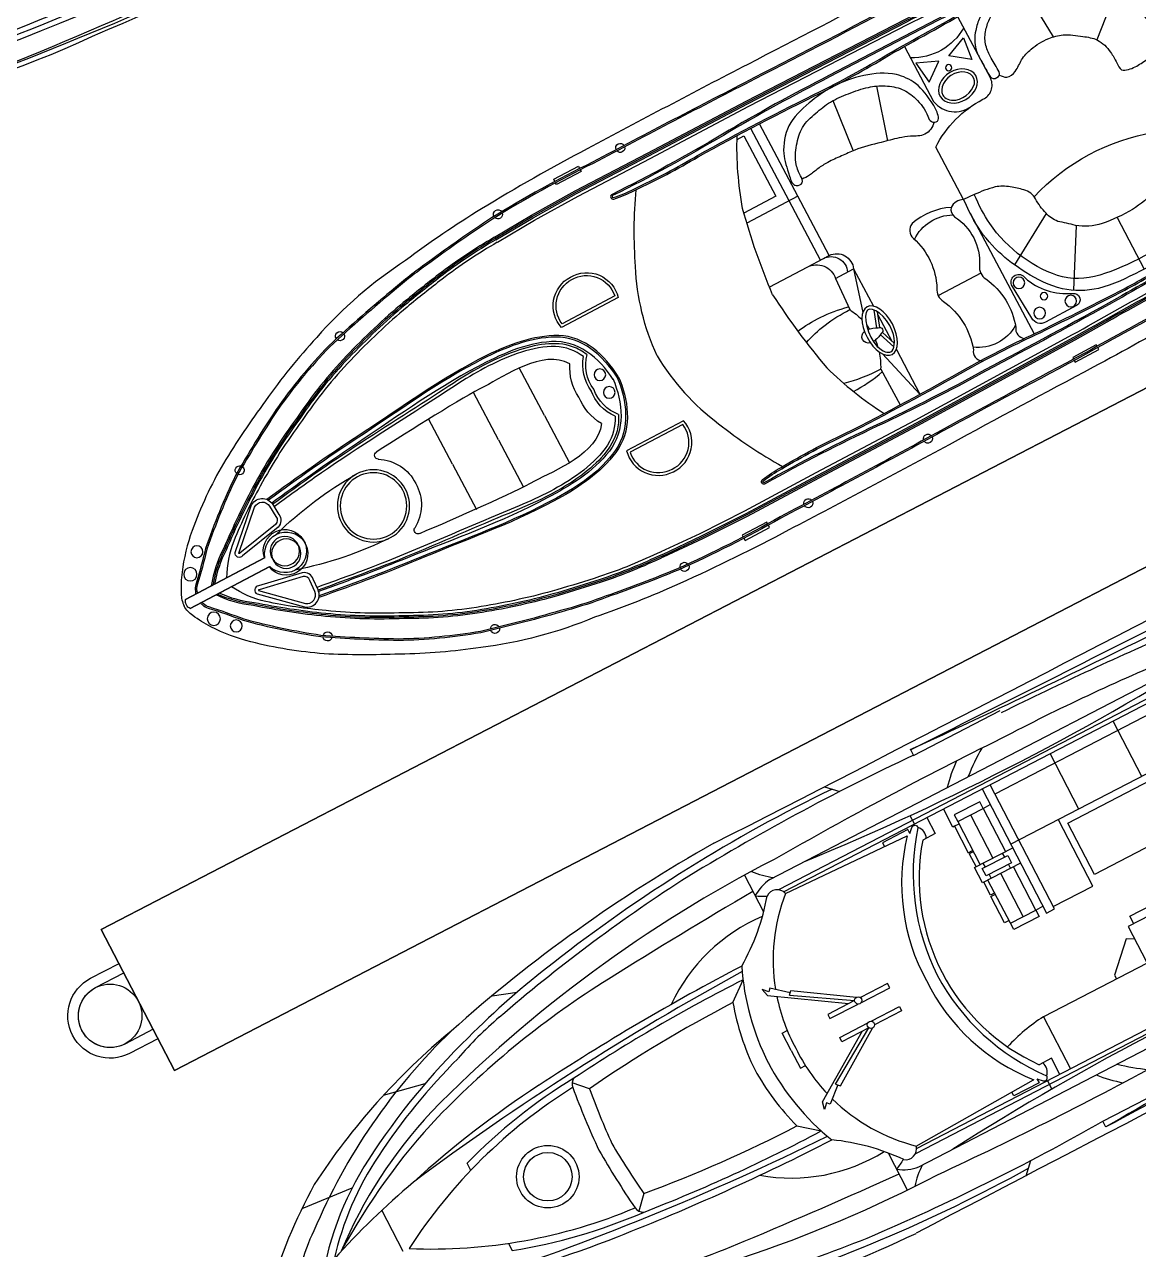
# Model space of a CAD drawing. Header units: metres. Extents: x 2662 to 3279, y 1027 to 1511.
# Drawn here: x 3046.32 to 3056.84, y 1267.64 to 1279.21 of the extents above; entities that cross this region are included whole.
import ezdxf

# ---------------------------------------------------------------- set-up
doc = ezdxf.new("R2010")
doc.units = ezdxf.units.M
doc.header["$LTSCALE"] = 1000
doc.layers.add('01 main point', color=1, linetype='Continuous')
doc.layers.add('furniture', color=6, linetype='Continuous')

# ---------------------------------------------------------------- blocks, each defined once
blk = doc.blocks.new('A$Cf6bfa866')
for points in [[(2.877, 13.883), (2.831, 13.375)], [(2.075, 13.222), (2.514, 13.222)], [(3.472, 12.709), (3.39, 12.308)], [(1.687, 12.304), (1.611, 12.304)], [(2.463, 12.304), (2.539, 12.304)], [(3.834, 11.365), (3.757, 11.139)], [(1.518, 10.952), (1.392, 11.072)], [(2.631, 10.952), (2.758, 11.072)], [(1.419, 9.376), (1.272, 9.192)], [(2.731, 9.376), (2.878, 9.192)], [(1.585, 8.854), (1.457, 9.002), (1.483, 9.028), (1.438, 9.073), (1.511, 9.055), (1.93, 8.411)], [(2.075, 9.095), (1.887, 9.095), (1.887, 9.041)], [(2.075, 9.095), (2.262, 9.095), (2.262, 9.041)], [(2.565, 8.854), (2.692, 9.002), (2.666, 9.028), (2.712, 9.073), (2.639, 9.055), (2.22, 8.411)], [(1.602, 8.871), (1.567, 8.836), (1.91, 8.315)], [(1.602, 8.871), (1.93, 8.346)], [(2.547, 8.871), (2.22, 8.346)], [(2.547, 8.871), (2.582, 8.836), (2.239, 8.315)], [(0.4, 8.725), (0.792, 8.725)], [(3.749, 8.725), (3.358, 8.725)], [(1.93, 8.346), (1.93, 8.632), (1.974, 8.632)], [(1.974, 8.632), (1.974, 8.333)], [(2.175, 8.632), (2.175, 8.333)], [(2.22, 8.346), (2.22, 8.632), (2.175, 8.632)], [(0.546, 8.531), (0.546, 3.439)], [(0.67, 3.065), (0.67, 8.503)], [(0.709, 8.469), (0.709, 2.987)], [(0.731, 8.461), (0.778, 7.189)], [(3.419, 8.461), (3.372, 7.189)], [(3.441, 8.469), (3.441, 2.987)], [(3.479, 3.065), (3.479, 8.503)], [(3.604, 8.531), (3.604, 3.439)], [(1.974, 8.297), (1.974, 7.996), (1.93, 7.996), (1.93, 8.284)], [(2.175, 8.297), (2.175, 7.996), (2.22, 7.996), (2.22, 8.284)], [(0.005, 7.67), (0.112, 7.563)], [(4.144, 7.67), (4.038, 7.563)], [(0.771, 7.157), (0.728, 7.157), (0.728, 7.426), (0.769, 7.426)], [(3.379, 7.157), (3.422, 7.157), (3.422, 7.426), (3.381, 7.426)], [(0.709, 7.078), (0.62, 7.078)], [(0.709, 6.946), (0.88, 6.946), (0.88, 7.078)], [(3.441, 6.946), (3.27, 6.946), (3.27, 7.078)], [(3.441, 7.078), (3.529, 7.078)], [(1.262, 5.73), (1.262, 6.833), (0.709, 6.833)], [(0.067, 6.788), (0.128, 6.788), (0.128, 5.866)], [(2.219, 6.704), (2.219, 6.751), (2.499, 6.751), (2.499, 6.704)], [(2.513, 6.704), (2.513, 6.747), (2.651, 6.747)], [(2.952, 6.704), (2.952, 6.747), (2.814, 6.747)], [(3.247, 6.704), (3.247, 6.751), (2.966, 6.751), (2.966, 6.704)], [(3.247, 6.751), (3.247, 6.769), (3.441, 6.769)], [(4.082, 6.788), (4.021, 6.788), (4.021, 5.866)], [(2.192, 6.704), (2.651, 6.704)], [(2.693, 6.67), (2.651, 6.67)], [(2.771, 6.67), (2.814, 6.67)], [(3.273, 6.704), (2.814, 6.704)], [(2.192, 6.569), (2.651, 6.569)], [(3.273, 6.569), (2.814, 6.569)], [(2.192, 6.434), (2.651, 6.434)], [(2.192, 6.434), (2.192, 6.357)], [(2.693, 6.464), (2.651, 6.464)], [(2.771, 6.464), (2.814, 6.464)], [(3.273, 6.434), (2.814, 6.434)], [(3.273, 6.434), (3.273, 6.357)], [(3.441, 6.357), (2.119, 6.357), (2.119, 6.272), (3.441, 6.272)], [(2.145, 6.272), (2.145, 5.851), (2.851, 5.851)], [(2.851, 4.302), (2.851, 6.357)], [(3.342, 4.302), (3.342, 6.272)], [(1.517, 5.73), (1.558, 5.8), (1.304, 6.055), (1.262, 6.055)], [(1.651, 4.219), (1.651, 4.403), (1.073, 4.403), (1.073, 5.139), (1.651, 5.139), (1.651, 5.73), (0.709, 5.73)], [(1.651, 5.67), (1.731, 5.67), (1.731, 5.211), (1.651, 5.211)], [(2.851, 5.633), (3.441, 5.633)], [(2.851, 4.964), (3.441, 4.964)]]:
    blk.add_lwpolyline(points)
for points in [[(0.771, 7.157), (0.727, 7.113, 0.768854), (0.755, 7.064, -7.484608)], [(3.379, 7.157), (3.423, 7.113, -0.768854), (3.395, 7.064, 7.484608)]]:
    blk.add_lwpolyline(points, format="xyb")
for points in [[(2.651, 6.763), (2.814, 6.763), (2.814, 6.357), (2.651, 6.357)], [(2.123, 6.704), (2.192, 6.704), (2.192, 6.434), (2.123, 6.434)], [(2.693, 6.702), (2.771, 6.702), (2.771, 6.432), (2.693, 6.432)], [(3.343, 6.704), (3.273, 6.704), (3.273, 6.434), (3.343, 6.434)], [(2.236, 5.787), (2.782, 5.787), (2.782, 4.722), (2.236, 4.722)]]:
    blk.add_lwpolyline(points, close=True)
for centre, radius in [((2.075, 11.685), 0.295), ((2.075, 11.685), 0.229), ((1.945, 8.315), 0.0345), ((2.205, 8.315), 0.0345)]:
    blk.add_circle(centre, radius)
for centre, radius, start, end in [((-1.618, 10.514), 5.618, 34.263, 45.7556), ((1.424, 13.009), 1.495, 35.7068, 62.9717), ((0.362, 11.601), 3.04, 29.7742, 55.0557), ((-4.99, 11.098), 7.799, 12.874, 20.5446), ((0.396, 11.578), 2.961, 29.0596, 49.6489), ((-1.721, 10.255), 5.67, 16.4688, 39.7537), ((-2.663, 10.331), 6.061, 19.4388, 34.2357), ((-1.021, 10.918), 4.395, 19.45, 39.9595), ((-2.581, 10.501), 6.443, 12.2014, 29.5356), ((6.376, 10.696), 4.957, 150.1873, 175.4538), ((-2.226, 10.696), 4.957, 4.5462, 29.8127), ((-2.751, 9.829), 6.622, 16.8493, 29.7046), ((-2.293, 10.08), 6.039, 17.771, 29.0913), ((27.593, 8.591), 26.4, 170.7487, 178.7563), ((10.394, 10.47), 9.168, 165.0448, 174.4164), ((-6.244, 10.47), 9.168, 5.5836, 14.9552), ((-23.443, 8.591), 26.4, 1.2437, 9.2513), ((13.058, 8.44), 12.661, 161.8604, 180.1466), ((-8.908, 8.44), 12.661, 359.8534, 18.1396), ((9.106, 9.644), 8.453, 161.3398, 175.429), ((6.614, 10.66), 5.267, 161.8131, 175.89), ((-2.465, 10.66), 5.267, 4.11, 18.1869), ((-4.957, 9.644), 8.453, 4.571, 18.6602), ((0.355, 10.659), 3.351, 12.7595, 22.1681), ((14.052, 8.369), 14.06, 165.6107, 178.0713), ((-9.902, 8.369), 14.06, 1.9287, 14.3893), ((-3.761, 9.375), 7.722, 9.9405, 17.901), ((15.754, 7.771), 15.653, 166.5966, 174.4913), ((23.09, 9.077), 21.94, 174.0239, 179.8268), ((-18.941, 9.077), 21.94, 0.1732, 5.9761), ((-11.604, 7.771), 15.653, 5.5087, 13.4034), ((2.506, 2.079), 9.073, 92.7223, 96.7814), ((1.644, 2.079), 9.073, 83.2186, 87.2777), ((16.904, 9.356), 15.634, 173.8257, 180.6003), ((1.448, 10.991), 0.098, 97.8532, 151.8146), ((2.431, 4.183), 6.83, 92.9905, 97.6819), ((1.718, 4.183), 6.83, 82.3181, 87.0095), ((2.702, 10.991), 0.098, 28.1854, 82.1468), ((-12.755, 9.356), 15.634, 359.3997, 6.1743), ((13.908, 9.38), 12.489, 172.7671, 180.0178), ((-9.758, 9.38), 12.489, 359.9822, 7.2329), ((14.552, 8.019), 14.499, 169.3104, 181.5891), ((-10.402, 8.019), 14.499, 358.4109, 10.6896), ((53.335, 5.979), 52.833, 175.2902, 177.021), ((-49.185, 5.979), 52.833, 2.979, 4.7098), ((2.48, 8.887), 1.66, 142.3529, 184.5375), ((1.67, 8.887), 1.66, 355.4625, 37.6471), ((2.142, 7.034), 2.451, 91.566, 107.1567), ((2.008, 7.034), 2.451, 72.8433, 88.434), ((22.115, 7.639), 22.003, 175.7408, 182.2165), ((2.104, 6.945), 2.397, 90.7, 113.4473), ((2.045, 6.945), 2.397, 66.5527, 89.3), ((-17.965, 7.639), 22.003, 357.7835, 4.2592), ((-0.59, 10.27), 2.073, 307.5243, 327.07), ((4.739, 10.27), 2.073, 212.93, 232.4757), ((2.034, 7.306), 1.741, 88.652, 105.8452), ((2.116, 7.306), 1.741, 74.1548, 91.348), ((2.034, 7.306), 1.741, 108.1191, 138.444), ((2.116, 7.306), 1.741, 41.556, 71.8809), ((-895.48, 4.291), 895.492, 359.909954, 0.291206), ((899.63, 4.291), 895.492, 179.708794, 180.090046), ((0.936, 8.491), 0.392, 143.3577, 174.1519), ((0.108, 8.392), 0.612, 22.5067, 32.9425), ((4.042, 8.392), 0.612, 147.0575, 157.4933), ((3.214, 8.491), 0.392, 5.8481, 36.6423), ((-0.016, 8.121), 0.672, 33.2672, 51.8524), ((0.756, 8.563), 0.105, 142.667, 255.7834), ((3.393, 8.563), 0.105, 284.2166, 37.333), ((4.166, 8.121), 0.672, 128.1476, 146.7328), ((37.843, 6.76), 37.481, 177.48, 181.1956), ((-33.693, 6.76), 37.481, 358.8044, 2.52), ((-24.597, 5.912), 25.244, 354.8689, 5.1311), ((28.747, 5.912), 25.244, 174.8689, 185.1311), ((2.034, 5.743), 1.915, 88.7795, 130.9958), ((2.116, 5.743), 1.915, 49.0042, 91.2205), ((2.097, 5.423), 2.12, 90.6061, 129.2834), ((2.052, 5.423), 2.12, 50.7166, 89.3939), ((2.076, 5.553), 1.938, 90.0355, 128.113), ((2.074, 5.553), 1.938, 51.887, 89.9645), ((-0.322, 6.704), 1.59, 4.6532, 20.6287), ((0.833, 7.136), 0.107, 222.6587, 295.9456), ((3.316, 7.136), 0.107, 244.0544, 317.3413), ((-400.02, 0.814), 400.132, 0.43596, 0.85555), ((-86.647, 2.665), 86.813, 0.94309, 2.72267), ((90.797, 2.665), 86.813, 177.27733, 179.05691), ((404.169, 0.814), 400.132, 179.14445, 179.56404), ((1.62, 5.446), 1.609, 131.8696, 141.3994), ((2.53, 5.446), 1.609, 38.6006, 48.1304), ((1.783, 5.295), 1.672, 137.7229, 147.9698), ((2.367, 5.295), 1.672, 32.0302, 42.2771), ((-16.031, 5.864), 19.811, 355.0556, 0.3302), ((-32.18, 6.52), 36.182, 356.0074, 358.9641)]:
    blk.add_arc(centre, radius, start, end)
blk = doc.blocks.new('A$C8620f102')
for p, q in [((2.551, 10.472), (2.066, 10.472)), ((2.551, 10.472), (3.035, 10.472)), ((2.551, 9.981), (2.045, 9.981)), ((2.551, 9.981), (3.056, 9.981)), ((2.551, 9.49), (2.043, 9.49)), ((2.551, 9.49), (3.058, 9.49)), ((1.841, 6.498), (1.066, 6.498)), ((1.841, 6.406), (1.066, 6.406)), ((2.694, 6.454), (2.694, 6.261)), ((2.694, 6.261), (3.098, 6.378)), ((3.531, 6.394), (4.033, 6.261)), ((2.694, 6.261), (3.092, 6.261)), ((3.289, 6.329), (3.129, 6.271)), ((3.299, 6.303), (3.157, 6.252)), ((3.183, 6.261), (3.465, 6.261)), ((3.349, 6.303), (3.496, 6.25)), ((3.358, 6.329), (3.523, 6.27)), ((3.556, 6.261), (4.033, 6.261)), ((1.197, 5.69), (1.706, 5.742)), ((3.291, 5.219), (3.291, 5.672)), ((1.269, 5.264), (1.773, 5.411)), ((2.743, 5.042), (4.034, 5.042)), ((3.08, 4.409), (3.369, 4.9)), ((3.314, 4.213), (3.843, 4.521)), ((3.428, 3.833), (3.979, 3.836)), ((1.148, 3.599), (1.638, 3.571)), ((1.548, 2.859), (1.854, 3.219))]:
    blk.add_line(p, q)
for points in [[(2.551, 1.341, -0.01736), (1.42, 1.368, -0.12634), (0.887, 1.52, -0.172899), (0.62, 2.207, -0.013884), (0.596, 2.82, -0.008973), (0.555, 3.695, -0.01509), (0.528, 4.697, 0.002245), (0.518, 6.241, -0.003342), (0.514, 7.955, -0.016984), (0.549, 9.103, -0.024546), (0.644, 9.964, -0.067942), (0.894, 11.047, -0.033948), (1.197, 11.753, -0.022001), (1.533, 12.382, -0.042872), (1.956, 12.94, -0.059514), (2.26, 13.208, -0.046364), (2.433, 13.309, -0.104882), (2.551, 13.341, -0.104882)], [(2.551, 1.341, 0.01736), (3.681, 1.368, 0.12634), (4.214, 1.52, 0.172899), (4.481, 2.207, 0.013884), (4.505, 2.82, 0.008973), (4.546, 3.695, 0.01509), (4.573, 4.697, -0.002245), (4.583, 6.241, 0.003342), (4.587, 7.955, 0.016984), (4.552, 9.103, 0.024546), (4.457, 9.964, 0.067942), (4.207, 11.047, 0.033948), (3.904, 11.753, 0.022001), (3.568, 12.382, 0.042872), (3.145, 12.94, 0.059514), (2.841, 13.208, 0.046364), (2.668, 13.309, 0.104882), (2.551, 13.341, 0.104882)], [(0.682, 3.757, 0.006425), (0.669, 4.701, 0.002217), (0.659, 6.243, -0.003368), (0.649, 7.97, -0.024633), (0.668, 9.058, -0.015037), (0.757, 9.773, -0.025439), (0.825, 10.169, -0.013843), (1.017, 10.982, -0.040266), (1.317, 11.705, -0.016729), (1.689, 12.335, -0.029739), (2.166, 12.908, 0.01525), (2.423, 13.147, -0.132389), (2.478, 13.181, -0.028442), (2.502, 13.188, -0.028442)], [(0.695, 3.757, 0.006424), (0.683, 4.702, 0.002217), (0.672, 6.243, -0.003368), (0.662, 7.97, -0.024633), (0.682, 9.057, -0.015038), (0.77, 9.771, -0.025461), (0.838, 10.166, -0.013839), (1.03, 10.978, -0.040238), (1.329, 11.698, -0.016715), (1.701, 12.327, -0.029693), (2.176, 12.898, 0.015234), (2.433, 13.137, -0.134036), (2.482, 13.168, -0.024879), (2.502, 13.174, -0.024879)], [(4.42, 3.757, -0.006425), (4.432, 4.701, -0.002217), (4.442, 6.243, 0.003368), (4.453, 7.97, 0.024633), (4.433, 9.058, 0.015037), (4.344, 9.773, 0.025439), (4.276, 10.169, 0.013843), (4.084, 10.982, 0.040266), (3.784, 11.705, 0.016729), (3.412, 12.335, 0.029739), (2.935, 12.908, -0.01525), (2.678, 13.147, 0.132389), (2.623, 13.181, 0.028442), (2.599, 13.188, 0.028442)], [(4.406, 3.757, -0.006424), (4.418, 4.702, -0.002217), (4.429, 6.243, 0.003368), (4.439, 7.97, 0.024633), (4.419, 9.057, 0.015038), (4.331, 9.771, 0.025461), (4.263, 10.166, 0.013839), (4.071, 10.978, 0.040238), (3.772, 11.698, 0.016715), (3.4, 12.327, 0.029693), (2.925, 12.898, -0.015234), (2.668, 13.137, 0.134036), (2.619, 13.168, 0.024879), (2.599, 13.174, 0.024879)], [(0.842, 9.12, -0.031596), (0.907, 9.752, -0.004928), (0.985, 10.169, -0.02844), (1.18, 10.88, -0.042875), (1.475, 11.56, -0.035347), (1.839, 12.205, -0.024093), (2.247, 12.759, -0.079837), (2.502, 13.025)], [(0.855, 9.119, -0.031592), (0.92, 9.75, -0.004926), (0.999, 10.166, -0.028436), (1.193, 10.875, -0.042895), (1.487, 11.554, -0.035363), (1.851, 12.197, -0.024111), (2.258, 12.751, -0.077658), (2.502, 13.008, -0.077658)], [(0.869, 9.119, -0.031588), (0.934, 9.748, -0.004924), (1.012, 10.163, -0.028433), (1.207, 10.871, -0.042917), (1.499, 11.548, -0.035379), (1.862, 12.19, -0.02413), (2.269, 12.742, -0.075408), (2.502, 12.99, -0.075408)], [(4.259, 9.12, 0.031596), (4.194, 9.752, 0.004928), (4.116, 10.169, 0.02844), (3.921, 10.88, 0.042875), (3.626, 11.56, 0.035347), (3.262, 12.205, 0.024093), (2.854, 12.759, 0.079837), (2.599, 13.025)], [(4.246, 9.119, 0.031592), (4.181, 9.75, 0.004926), (4.103, 10.166, 0.028436), (3.908, 10.875, 0.042895), (3.614, 11.554, 0.035363), (3.25, 12.197, 0.024111), (2.843, 12.751, 0.077658), (2.599, 13.008, 0.077658)], [(4.232, 9.119, 0.031588), (4.167, 9.748, 0.004924), (4.089, 10.163, 0.028433), (3.895, 10.871, 0.042917), (3.602, 11.548, 0.035379), (3.239, 12.19, 0.02413), (2.832, 12.742, 0.075408), (2.599, 12.99, 0.075408)], [(0.897, 9.118, -0.031581), (0.961, 9.743, -0.00492), (1.039, 10.157, -0.028426), (1.233, 10.862, -0.042959), (1.524, 11.536, -0.035411), (1.885, 12.175, -0.028829), (2.227, 12.638, -0.092336), (2.502, 12.86, -0.080328)], [(4.204, 9.118, 0.031581), (4.14, 9.743, 0.00492), (4.062, 10.157, 0.028426), (3.868, 10.862, 0.042959), (3.577, 11.536, 0.035411), (3.216, 12.175, 0.028829), (2.874, 12.638, 0.092336), (2.599, 12.86, 0.080328)], [(2.093, 12.151), (2.204, 12.143, 0.382221), (2.306, 12.207), (2.389, 12.629, 0.786544), (2.329, 12.677), (2.011, 12.339, 0.616464), (2.093, 12.151, 3.844907)], [(3.008, 12.151), (2.897, 12.143, -0.382221), (2.795, 12.207), (2.712, 12.629, -0.786544), (2.772, 12.677), (3.09, 12.339, -0.616464), (3.008, 12.151, -3.844907)], [(0.842, 9.12), (0.822, 8.712), (0.812, 8.241), (0.817, 7.472), (0.817, 6.417), (0.837, 4.724, -0.002601), (0.857, 3.805, 0.004411), (0.873, 3.024, 0.013009), (0.91, 2.487, 0.113396), (1.012, 2.2, 0.146005), (1.152, 2.079, 1.595219)], [(0.855, 9.119), (0.836, 8.712), (0.826, 8.241), (0.831, 7.472), (0.831, 6.417), (0.851, 4.724, -0.002601), (0.871, 3.805, 0.004411), (0.887, 3.024, 0.013003), (0.923, 2.488, 0.113337), (1.023, 2.207, 0.144821), (1.155, 2.093, 0.138987)], [(0.869, 9.119), (0.85, 8.711), (0.84, 8.24), (0.845, 7.472), (0.845, 6.417), (0.864, 4.725, -0.002601), (0.885, 3.806, 0.00441), (0.901, 3.025, 0.012997), (0.937, 2.49, 0.113276), (1.035, 2.215, 0.142458), (1.159, 2.106, 0.142458)], [(0.897, 9.117), (0.877, 8.711), (0.868, 8.24), (0.873, 7.472), (0.873, 6.417), (0.892, 4.725, -0.002601), (0.912, 3.806, 0.00441), (0.929, 3.026, 0.002867), (0.934, 2.908, 0.002867)], [(4.232, 9.119), (4.251, 8.711), (4.261, 8.24), (4.256, 7.472), (4.256, 6.417), (4.237, 4.725, 0.002601), (4.217, 3.806, -0.00441), (4.2, 3.025, -0.012997), (4.164, 2.49, -0.113276), (4.066, 2.215, -0.142458), (3.942, 2.106, -0.142458)], [(4.246, 9.119), (4.265, 8.712), (4.275, 8.241), (4.27, 7.472), (4.27, 6.417), (4.25, 4.724, 0.002601), (4.23, 3.805, -0.004411), (4.214, 3.024, -0.013003), (4.178, 2.488, -0.113337), (4.078, 2.207, -0.144821), (3.946, 2.093, -0.138987)], [(4.259, 9.12), (4.279, 8.712), (4.289, 8.241), (4.284, 7.472), (4.284, 6.417), (4.264, 4.724, 0.002601), (4.244, 3.805, -0.004411), (4.228, 3.024, -0.013009), (4.191, 2.487, -0.113396), (4.089, 2.2, -0.146005), (3.949, 2.079, -1.595219)], [(4.204, 9.117), (4.224, 8.711), (4.233, 8.24), (4.228, 7.472), (4.228, 6.417), (4.209, 4.725, 0.002601), (4.189, 3.806, -0.00441), (4.172, 3.026, -0.002867), (4.167, 2.908, -0.002867)], [(1.892, 8.352), (1.892, 8.96, 0.483063), (1.51, 8.662, 0.50024), (1.892, 8.352, 0.418424)], [(3.209, 8.352), (3.209, 8.96, -0.483063), (3.591, 8.662, -0.50024), (3.209, 8.352, -0.418424)], [(2.551, 8.286, 0.096403), (1.711, 8.072, 0.040538), (1.071, 7.727, 1.92312)], [(2.551, 8.286, -0.096403), (3.39, 8.072, -0.040538), (4.03, 7.727, -1.92312)], [(2.285, 2.551), (2.035, 2.551, -0.202722), (1.176, 2.918, -0.178768), (1.002, 3.337, 0.010028), (0.983, 4.195, -0.005356), (0.971, 5.613, -0.016605), (0.989, 6.759, 0.018921), (1.004, 7.948, -0.925873), (1.05, 7.955, -0.041202), (1.07, 7.744, -0.024461), (1.071, 7.062, 0.012888), (1.079, 5.748, -0.019359), (1.064, 4.979, 0.002375), (1.046, 4.09, -0.006386), (1.051, 3.524, -0.013656), (1.048, 3.297, -0.862706), (1.005, 3.292, 0.648089)], [(1.018, 3.295, -0.016488), (1.015, 3.337, 0.010023), (0.997, 4.196, -0.005356), (0.985, 5.613, -0.016607), (1.003, 6.758, 0.018921), (1.017, 7.949, 0.01143), (1.017, 7.949, -0.913283), (1.036, 7.953, -0.041174), (1.056, 7.744, -0.024478), (1.057, 7.062, 0.012889), (1.065, 5.748, -0.019362), (1.05, 4.98, 0.002377), (1.032, 4.09, -0.006391), (1.037, 3.524, -0.013664), (1.034, 3.297, 0.000701), (1.034, 3.297, -0.819976), (1.018, 3.295, -0.819976)], [(2.792, 2.551), (3.066, 2.551, 0.202722), (3.925, 2.918, 0.178768), (4.099, 3.337, -0.010028), (4.118, 4.195, 0.005356), (4.13, 5.613, 0.016605), (4.112, 6.759, -0.018921), (4.097, 7.948, 0.925873), (4.051, 7.955, 0.041202), (4.031, 7.744, 0.024461), (4.03, 7.062, -0.012888), (4.022, 5.748, 0.019359), (4.037, 4.979, -0.002375), (4.055, 4.09, 0.006386), (4.05, 3.524, 0.013656), (4.053, 3.297, 0.862706), (4.096, 3.292, -0.648089)], [(4.083, 3.295, 0.016488), (4.086, 3.337, -0.010023), (4.104, 4.196, 0.005356), (4.116, 5.613, 0.016607), (4.098, 6.758, -0.018921), (4.084, 7.949, -0.01143), (4.084, 7.949, 0.913283), (4.065, 7.953, 0.041174), (4.045, 7.744, 0.024478), (4.044, 7.062, -0.012889), (4.036, 5.748, 0.019362), (4.051, 4.98, -0.002377), (4.069, 4.09, 0.006391), (4.064, 3.524, 0.013664), (4.067, 3.297, -0.000701), (4.067, 3.297, 0.819976), (4.083, 3.295, 0.819976)], [(2.551, 7.051, 0.033687), (1.699, 6.921, 0.051879), (1.066, 6.645, 1.92312)], [(2.473, 7.041), (2.473, 6.641, 0.462925), (2.694, 6.454), (3.016, 6.473)], [(2.551, 7.051, -0.033687), (3.402, 6.921, -0.051879), (4.035, 6.645, -1.92312)], [(2.473, 6.641), (2.473, 6.468, 0.545737), (2.694, 6.326, 0.282905)], [(2.473, 6.468), (2.473, 6.406, 0.516839), (2.694, 6.261, 0.282905)], [(2.611, 5.174, -0.164009), (2.574, 5.573, -0.407559), (2.703, 5.627, 0.20466), (3.223, 5.651, -0.28657), (3.361, 5.655, 0.198759), (3.897, 5.618, -0.45148), (4.029, 5.593, -1.463971)], [(2.6, 5.036, -0.291269), (2.613, 5.176, -0.299867), (2.703, 5.188, 0.273478), (3.223, 5.197, -0.28657), (3.361, 5.201, 0.198759), (3.897, 5.164, -0.45148), (4.029, 5.14, -1.463971)], [(2.6, 5.036), (2.039, 5.036, 0.158322), (1.849, 4.432, -0.417676), (1.71, 4.276), (1.049, 4.276)], [(2.792, 2.551), (2.783, 2.661), (2.781, 2.994, -0.448043), (2.937, 3.153, 0.025561), (3.107, 3.181, 0.15676), (3.276, 3.282, 0.144288), (3.367, 3.398, 0.079427), (3.428, 3.671, 0.054179), (3.412, 3.985, 0.127294), (3.311, 4.217, -0.025195), (3.198, 4.347, 0.112656), (3.079, 4.409, 0.061652), (2.913, 4.434, -0.222278), (2.786, 4.49, -0.049109), (2.701, 4.591, -0.09997), (2.635, 4.717, -0.045992), (2.606, 4.926), (2.6, 5.036)], [(1.061, 4.853), (1.649, 4.853, -0.406088), (1.856, 4.561)]]:
    blk.add_lwpolyline(points, format="xyb")
for points in [[(2.502, 12.456), (2.502, 13.3)], [(2.502, 13.3), (2.502, 12.45)], [(2.599, 13.3), (2.599, 12.45)], [(2.599, 12.456), (2.599, 13.3)], [(0.643, 8.368), (0.619, 8.368), (0.619, 8.105), (0.645, 8.105)], [(0.659, 8.105), (0.677, 8.105), (0.677, 8.368), (0.657, 8.368)], [(4.442, 8.105), (4.424, 8.105), (4.424, 8.368), (4.444, 8.368)], [(4.458, 8.368), (4.482, 8.368), (4.482, 8.105), (4.456, 8.105)], [(2.473, 6.406), (1.841, 6.406), (1.841, 6.951)], [(1.098, 6.663), (1.098, 6.591), (1.743, 6.591), (1.743, 6.931)], [(2.473, 6.498), (1.841, 6.498)], [(3.65, 6.478), (4.035, 6.473)], [(4.415, 4.571), (4.401, 4.571), (4.401, 4.823), (4.419, 4.823)], [(4.432, 4.823), (4.45, 4.823), (4.45, 4.571), (4.429, 4.571)]]:
    blk.add_lwpolyline(points)
for points in [[(2.095, 12.185), (2.208, 12.177, 0.383069), (2.273, 12.216), (2.356, 12.642, 0.853636), (2.351, 12.65), (2.037, 12.316, 0.613527)], [(3.006, 12.185), (2.893, 12.177, -0.383069), (2.828, 12.216), (2.745, 12.642, -0.853636), (2.75, 12.65), (3.064, 12.316, -0.613527)], [(1.864, 8.375), (1.864, 8.937, 0.460147), (1.537, 8.662, 0.47706)], [(3.237, 8.375), (3.237, 8.937, -0.460147), (3.564, 8.662, -0.47706)], [(3.525, 5.013, 0.917705), (3.526, 4.87, -0.209704), (3.864, 4.543, 0.850912), (3.985, 4.562), (3.985, 4.893, 0.435659), (3.893, 4.991)]]:
    blk.add_lwpolyline(points, format="xyb", close=True)
for points in [[(1.335, 4.631), (1.25, 4.833), (1.468, 4.806)], [(1.335, 4.524), (1.25, 4.322), (1.468, 4.35)]]:
    blk.add_lwpolyline(points, close=True)
for centre, radius in [((2.313, 13.148), 0.0628), ((2.788, 13.148), 0.0628), ((2.154, 12.993), 0.0564), ((2.947, 12.993), 0.0564), ((2.537, 12.256), 0.139), ((2.564, 12.256), 0.139), ((2.551, 11.317), 0.341), ((2.551, 11.317), 0.341), ((2.551, 11.317), 0.314), ((2.551, 11.317), 0.314), ((2.456, 8.847), 0.055), ((2.645, 8.847), 0.055), ((3.54, 4.942), 0.0548), ((3.884, 4.903), 0.0548), ((3.762, 4.792), 0.0355), ((3.921, 4.59), 0.0548), ((1.434, 4.578), 0.0294)]:
    blk.add_circle(centre, radius)
for centre, radius, start, end in [((2.551, 13.234), 0.0821, 53.9074, 126.0926), ((2.551, 13.234), 0.0821, 53.9074, 126.0926), ((2.537, 12.256), 0.204, 99.884, 72.3335), ((2.564, 12.256), 0.204, 107.6665, 80.116), ((1.663, 12.276), 0.0427, 70.2304, 225.3725), ((1.663, 12.276), 0.0427, 244.0102, 51.5927), ((3.438, 12.276), 0.0427, 128.4073, 295.9898), ((3.438, 12.276), 0.0427, 314.6275, 109.7696), ((5.832, 11.216), 3.624, 163.3274, 178.3982), ((-0.731, 11.216), 3.624, 1.6018, 16.6726), ((2.151, 11.052), 0.0363, 29.1946, 175.6623), ((2.538, 11.275), 0.41, 209.9392, 271.7403), ((2.563, 11.275), 0.41, 268.2597, 330.0608), ((2.95, 11.052), 0.0363, 4.3377, 150.8054), ((0.986, 10.846), 0.0427, 81.6158, 249.7115), ((0.986, 10.846), 0.0427, 268.3466, 62.9808), ((4.115, 10.846), 0.0427, 117.0192, 271.6534), ((4.115, 10.846), 0.0427, 290.2885, 98.3842), ((0.667, 8.989), 0.0427, 91.3196, 261.7261), ((0.667, 8.989), 0.0427, 280.385, 72.6607), ((2.499, 8.603), 0.521, 84.2735, 120.8759), ((2.602, 8.603), 0.521, 59.1241, 95.7265), ((4.434, 8.989), 0.0427, 107.3393, 259.615), ((4.434, 8.989), 0.0427, 278.2739, 88.6804), ((2.492, 8.581), 0.414, 81.2885, 129.0382), ((2.492, 8.581), 0.386, 81.2885, 132.4956), ((2.609, 8.581), 0.414, 50.9618, 98.7115), ((2.609, 8.581), 0.386, 47.5044, 98.7115), ((0.652, 7.675), 0.0427, 95.0301, 265.1292), ((0.652, 7.675), 0.0427, 283.7894, 76.3699), ((4.449, 7.675), 0.0427, 103.6301, 256.2106), ((4.449, 7.675), 0.0427, 274.8708, 84.9699), ((3.324, 6.436), 0.0623, 10.8023, 169.1479), ((3.329, 7.03), 0.638, 240.625, 253.976), ((3.329, 7.03), 0.638, 259.9491, 264.189), ((3.484, 6.433), 0.223, 176.1154, 176.3847), ((3.484, 6.433), 0.223, 185.6025, 211.5954), ((3.164, 6.433), 0.223, 328.4046, 356.0447), ((3.329, 7.03), 0.638, 274.9025, 281.2418), ((3.164, 6.433), 0.223, 3.6153, 3.8846), ((3.329, 7.03), 0.638, 285.4342, 300.19), ((4.439, 6.391), 0.0427, 101.222, 257.4711), ((4.439, 6.391), 0.0427, 276.0953, 82.5978), ((3.324, 6.316), 0.0299, 180, 0), ((3.04, 5.38), 0.404, 143.2, 207.4042), ((3.542, 5.38), 0.404, 326.6244, 34.7719), ((0.693, 4.578), 0.562, 327.4686, 29.356), ((4.788, 3.778), 2.009, 160.8995, 198.3721)]:
    blk.add_arc(centre, radius, start, end)
for start_param, end_param in [(0.830012, 1.576846), (4.712389, 5.232342)]:
    blk.add_ellipse((3.333, 6.478), major_axis=(0, 0.745), ratio=0.425319, start_param=start_param, end_param=end_param)
for centre, major_axis, ratio in [((3.324, 6.316), (0.254, 0), 0.533092), ((1.627, 4.582), (0.009, 0.195), 0.758117)]:
    blk.add_ellipse(centre, major_axis=major_axis, ratio=ratio)
for points, knots in [([(2.551, 8.701), (2.314, 8.72), (2.066, 8.805), (1.83, 9.23), (1.802, 9.481), (1.782, 10.189), (1.855, 10.642), (1.928, 11.464), (1.974, 11.814), (2.026, 12.177)], [0, 0, 0, 0, 0.0462196, 0.0462196, 0.0924392, 0.0924392, 0.1947325, 0.1947325, 0.2709084, 0.2709084, 0.2709084, 0.2709084]), ([(2.552, 8.714), (2.309, 8.735), (2.06, 8.829), (1.833, 9.271), (1.811, 9.527), (1.8, 10.239), (1.872, 10.693), (1.946, 11.495), (1.99, 11.825), (2.039, 12.168)], [0, 0, 0, 0, 0.0480884, 0.0480884, 0.0961768, 0.0961768, 0.1985377, 0.1985377, 0.2704106, 0.2704106, 0.2704106, 0.2704106]), ([(2.231, 8.866), (2.183, 8.889), (1.994, 9.007), (1.819, 9.575), (1.915, 10.389), (1.971, 11.3), (2.057, 11.904), (2.092, 12.151)], [0.0234044, 0.0234044, 0.0234044, 0.0234044, 0.0350942, 0.0739111, 0.138251, 0.2165713, 0.2709084, 0.2709084, 0.2709084, 0.2709084]), ([(2.555, 8.756), (2.307, 8.777), (2.07, 8.878), (1.861, 9.333), (1.849, 9.595), (1.849, 10.319), (1.918, 10.785), (1.997, 11.561), (2.036, 11.858), (2.078, 12.153)], [0, 0, 0, 0, 0.0508337, 0.0508337, 0.1016674, 0.1016674, 0.2060328, 0.2060328, 0.2709084, 0.2709084, 0.2709084, 0.2709084]), ([(2.546, 8.756), (2.794, 8.777), (3.031, 8.878), (3.24, 9.333), (3.252, 9.595), (3.252, 10.319), (3.183, 10.785), (3.104, 11.561), (3.065, 11.858), (3.023, 12.153)], [0, 0, 0, 0, 0.0508337, 0.0508337, 0.1016674, 0.1016674, 0.2060328, 0.2060328, 0.2709084, 0.2709084, 0.2709084, 0.2709084]), ([(2.549, 8.714), (2.792, 8.735), (3.041, 8.829), (3.268, 9.271), (3.29, 9.527), (3.301, 10.239), (3.23, 10.693), (3.155, 11.495), (3.111, 11.825), (3.062, 12.168)], [0, 0, 0, 0, 0.0480884, 0.0480884, 0.0961768, 0.0961768, 0.1985377, 0.1985377, 0.2704106, 0.2704106, 0.2704106, 0.2704106]), ([(2.551, 8.701), (2.787, 8.72), (3.035, 8.805), (3.271, 9.23), (3.3, 9.481), (3.319, 10.189), (3.246, 10.642), (3.173, 11.464), (3.127, 11.814), (3.075, 12.177)], [0, 0, 0, 0, 0.0462196, 0.0462196, 0.0924392, 0.0924392, 0.1947325, 0.1947325, 0.2709084, 0.2709084, 0.2709084, 0.2709084]), ([(2.87, 8.866), (2.918, 8.889), (3.107, 9.007), (3.282, 9.575), (3.186, 10.389), (3.13, 11.3), (3.044, 11.904), (3.009, 12.151)], [0.0234044, 0.0234044, 0.0234044, 0.0234044, 0.0350942, 0.0739111, 0.138251, 0.2165713, 0.2709084, 0.2709084, 0.2709084, 0.2709084]), ([(2.231, 8.903), (2.145, 8.948), (2.073, 9.007), (1.923, 9.276), (1.894, 9.521), (1.888, 9.955), (1.914, 10.167), (1.972, 10.817), (2, 11.255), (2.076, 11.841), (2.097, 11.994), (2.119, 12.147)], [0.0248254, 0.0248254, 0.0248254, 0.0248254, 0.0474598, 0.0474598, 0.0949196, 0.0949196, 0.1423794, 0.1423794, 0.237299, 0.237299, 0.2709084, 0.2709084, 0.2709084, 0.2709084]), ([(2.87, 8.903), (2.956, 8.948), (3.028, 9.007), (3.178, 9.276), (3.207, 9.521), (3.213, 9.955), (3.187, 10.167), (3.129, 10.817), (3.101, 11.255), (3.025, 11.841), (3.004, 11.994), (2.982, 12.147)], [0.0248254, 0.0248254, 0.0248254, 0.0248254, 0.0474598, 0.0474598, 0.0949196, 0.0949196, 0.1423794, 0.1423794, 0.237299, 0.237299, 0.2709084, 0.2709084, 0.2709084, 0.2709084]), ([(2.231, 9.05), (1.991, 9.208), (2.046, 9.651), (2.041, 10.093), (2.081, 10.674), (2.115, 11.056)], [0.0313661, 0.0313661, 0.0313661, 0.0313661, 0.1084744, 0.1084744, 0.1920729, 0.1920729, 0.1920729, 0.1920729]), ([(2.87, 9.05), (3.11, 9.208), (3.055, 9.651), (3.06, 10.093), (3.02, 10.674), (2.986, 11.056)], [0.0313661, 0.0313661, 0.0313661, 0.0313661, 0.1084744, 0.1084744, 0.1920729, 0.1920729, 0.1920729, 0.1920729]), ([(3.55, 6.316), (3.55, 6.345), (3.515, 6.384), (3.315, 6.448), (3.115, 6.385), (3.083, 6.272), (3.23, 6.193), (3.483, 6.226), (3.55, 6.279), (3.55, 6.316)], [0, 0, 0, 0, 1.031451, 1.031451, 2.992455, 2.992455, 4.95346, 4.95346, 6.283185, 6.283185, 6.283185, 6.283185]), ([(2.783, 2.661), (3.098, 2.685), (3.381, 2.768), (3.801, 3.136), (3.877, 3.417), (3.866, 4.031), (3.863, 4.353), (3.503, 4.749), (3.201, 4.892), (2.816, 4.936), (2.715, 4.932), (2.606, 4.926)], [0, 0, 0, 0, 0.0684102, 0.0684102, 0.1368204, 0.1368204, 0.2052306, 0.2052306, 0.2736407, 0.2736407, 0.2974604, 0.2974604, 0.2974604, 0.2974604]), ([(1.635, 4.749), (1.57, 4.752), (1.499, 4.657), (1.516, 4.457), (1.594, 4.394), (1.723, 4.448), (1.768, 4.575), (1.714, 4.716), (1.674, 4.747), (1.635, 4.749)], [0, 0, 0, 0, 1.743273, 1.743273, 3.486547, 3.486547, 5.22982, 5.22982, 6.283185, 6.283185, 6.283185, 6.283185])]:
    blk.add_open_spline(points, degree=3, knots=knots)
for points in [[(2.967, 7.002), (2.943, 6.843), (2.943, 6.662), (2.988, 6.473)], [(3.715, 6.804), (3.716, 6.699), (3.705, 6.587), (3.679, 6.473)]]:
    blk.add_open_spline(points, degree=3)
for points in [[(1.628, 6.291), (1.681, 6.294), (1.748, 6.309), (1.745, 6.372), (1.635, 6.386), (1.422, 6.334), (1.214, 6.169), (1.111, 5.9), (1.08, 5.636), (1.124, 5.322), (1.26, 5.046), (1.418, 4.926), (1.671, 4.871), (1.785, 4.878), (1.83, 4.907), (1.807, 4.961), (1.747, 4.967), (1.545, 4.991), (1.409, 5.063), (1.305, 5.189), (1.243, 5.335), (1.208, 5.53), (1.198, 5.718), (1.227, 5.89), (1.286, 6.062), (1.409, 6.191), (1.568, 6.279), (1.628, 6.291)], [(1.824, 4.941), (1.867, 4.998), (1.884, 5.072), (1.838, 5.2), (1.801, 5.303), (1.759, 5.471), (1.707, 5.727), (1.696, 5.864), (1.69, 6.006), (1.699, 6.117), (1.716, 6.217), (1.717, 6.295)], [(2.792, 2.551), (3.104, 2.59), (3.448, 2.721), (3.695, 2.898), (3.897, 3.186), (3.973, 3.474), (3.978, 3.879), (3.938, 4.303), (3.781, 4.606), (3.483, 4.839), (3.19, 4.975), (2.852, 5.041), (2.6, 5.036)], [(1.719, 4.187), (1.769, 4.136), (1.758, 4.039), (1.69, 3.935), (1.643, 3.809), (1.632, 3.615), (1.665, 3.478), (1.765, 3.32), (1.859, 3.215), (2.02, 3.158), (2.135, 3.154), (2.214, 3.144), (2.243, 3.086), (2.247, 2.953), (2.254, 2.698), (2.263, 2.57), (2.121, 2.56), (1.855, 2.6), (1.661, 2.676), (1.456, 2.795), (1.284, 2.972), (1.172, 3.162), (1.1, 3.356), (1.057, 3.557), (1.054, 3.773), (1.093, 3.989), (1.154, 4.097), (1.241, 4.188), (1.404, 4.27), (1.512, 4.276), (1.647, 4.275), (1.721, 4.254), (1.719, 4.187), (1.654, 4.176), (1.508, 4.181), (1.383, 4.161), (1.27, 4.09), (1.194, 4), (1.156, 3.866), (1.146, 3.612), (1.19, 3.403), (1.259, 3.215), (1.338, 3.064), (1.416, 2.97), (1.532, 2.87), (1.69, 2.78), (1.816, 2.733), (1.966, 2.701), (2.092, 2.687), (2.182, 2.68), (2.249, 2.672), (2.268, 2.634)]]:
    blk.add_spline(points, degree=3)
blk = doc.blocks.new('A$Ceb826e3d')
at = {"color": 0}
for centre, radius, start, end in [((-5.355, 10.435), 8.493, 3.1397, 33.8277), ((-31.126, 7.471), 34.091, 1.7619, 8.4438), ((-31.126, 7.471), 34.141, 1.7614, 8.4413), ((-31.126, 7.471), 34.191, 358.3722, 8.2884), ((-37.891, 6.646), 41.203, 356.8756, 8.0279), ((-43.955, 6.681), 47.211, 357.2338, 6.9574), ((-46.856, 6.146), 50.207, 359.7195, 5.4336)]:
    blk.add_arc(centre, radius, start, end, dxfattribs=at)
blk = doc.blocks.new('A$C1d95df7b')
at = {"elevation": -0.512}
for points in [[(1.423, 0.759), (1.155, 0.62, -1), (0.787, 1.33), (1.055, 1.469)], [(1.377, 0.848), (1.109, 0.709, -1), (0.833, 1.242), (1.101, 1.381)]]:
    blk.add_lwpolyline(points, format="xyb", dxfattribs=at)
at = {"layer": '01 main point'}
blk.add_circle((0.971, 0.975, -0.512), 0.3, dxfattribs=at)

msp = doc.modelspace()

# ---------------------------------------------------------------- linework, layer by layer
at = {"elevation": -1}
msp.add_lwpolyline([(3059.446, 1279.34), (3058.591, 1276.644), (3047.048, 1270.664), (3047.738, 1269.332), (3059.281, 1275.312), (3061.977, 1274.457), (3065.657, 1267.353), (3064.801, 1264.658), (3053.258, 1258.677), (3053.948, 1257.346), (3065.491, 1263.326), (3068.187, 1262.47), (3071.867, 1255.366), (3071.011, 1252.671), (3059.468, 1246.691), (3060.158, 1245.359), (3071.701, 1251.339), (3074.397, 1250.483), (3079.917, 1239.828), (3029.306, 1213.608)], dxfattribs=at)
at = {"layer": '01 main point', "elevation": -0.512}
msp.add_lwpolyline([(3063.357, 1271.793), (3061.977, 1274.457, 0.414214), (3059.281, 1275.312), (3047.738, 1269.332), (3047.048, 1270.664), (3058.591, 1276.644, 0.414214), (3059.446, 1279.34), (3058.066, 1282.004)], format="xyb", dxfattribs=at)

# ---------------------------------------------------------------- block references
msp.add_blockref('A$C1d95df7b', (3046.16, 1268.872))
at = {"layer": 'furniture', "xscale": -1}
for name, p, rotation in [('A$Ceb826e3d', (3055.07, 1287.027, 0.488), 118.3599324560342), ('A$C8620f102', (3058.428, 1282.212, 0.488), 117.8864966100289), ('A$Cf6bfa866', (3063.892, 1269.356, -0.512), 117.3875922391916)]:
    msp.add_blockref(name, p, dxfattribs=dict(at, rotation=rotation))
at = {"layer": 'furniture', "rotation": 117.3875922391922}
msp.add_blockref('A$Cf6bfa866', (3062.595, 1271.86, -0.512), dxfattribs=at)

doc.saveas('drawing.dxf')
